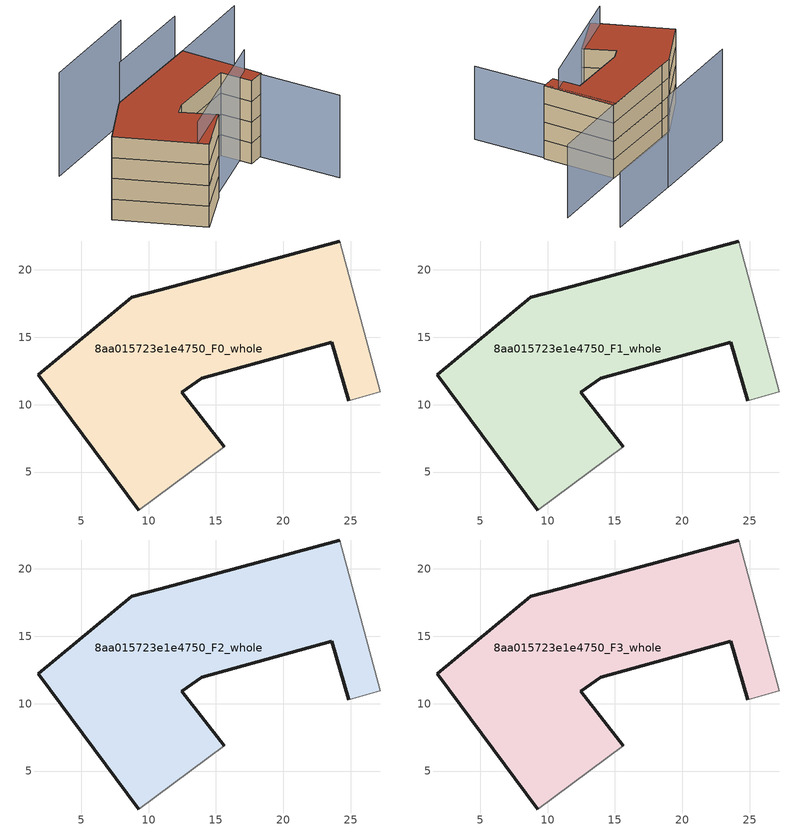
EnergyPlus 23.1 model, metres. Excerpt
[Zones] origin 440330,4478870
8aa015723e1e4750_F0_whole
 floor ground (EU_floor_Construction): 24.17,22.13 27.19,10.94 24.84,10.3 23.58,14.64 13.93,11.95 12.48,10.9 15.61,6.87 9.28,2.19 1.82,12.22 8.78,17.96 10.91,18.53 z0
 wall outside (EU_wall_Construction): 15.61,6.87 12.48,10.9 13.93,11.95 23.58,14.64 24.84,10.3 / 24.17,22.13 10.91,18.53 8.78,17.96 1.82,12.22 9.28,2.19 z0:3
 wall adiabatic (EU_wall_Construction): 24.84,10.3 27.19,10.94 24.17,22.13 / 9.28,2.19 15.61,6.87 z0:3
8aa015723e1e4750_F1_whole
 floor to 8aa015723e1e4750_F0_whole (EU_floor_Construction): 24.17,22.13 27.19,10.94 24.84,10.3 23.58,14.64 13.93,11.95 12.48,10.9 15.61,6.87 9.28,2.19 1.82,12.22 8.78,17.96 10.91,18.53 z3
 wall outside (EU_wall_Construction): 15.61,6.87 12.48,10.9 13.93,11.95 23.58,14.64 24.84,10.3 / 24.17,22.13 10.91,18.53 8.78,17.96 1.82,12.22 9.28,2.19 z3:6
 wall adiabatic (EU_wall_Construction): 24.84,10.3 27.19,10.94 24.17,22.13 / 9.28,2.19 15.61,6.87 z3:6
8aa015723e1e4750_F2_whole
 floor to 8aa015723e1e4750_F1_whole (EU_floor_Construction): 24.17,22.13 27.19,10.94 24.84,10.3 23.58,14.64 13.93,11.95 12.48,10.9 15.61,6.87 9.28,2.19 1.82,12.22 8.78,17.96 10.91,18.53 z6
 wall outside (EU_wall_Construction): 15.61,6.87 12.48,10.9 13.93,11.95 23.58,14.64 24.84,10.3 / 24.17,22.13 10.91,18.53 8.78,17.96 1.82,12.22 9.28,2.19 z6:9
 wall adiabatic (EU_wall_Construction): 24.84,10.3 27.19,10.94 24.17,22.13 / 9.28,2.19 15.61,6.87 z6:9
8aa015723e1e4750_F3_whole
 floor to 8aa015723e1e4750_F2_whole (EU_floor_Construction): 24.17,22.13 27.19,10.94 24.84,10.3 23.58,14.64 13.93,11.95 12.48,10.9 15.61,6.87 9.28,2.19 1.82,12.22 8.78,17.96 10.91,18.53 z9
 wall outside (EU_wall_Construction): 15.61,6.87 12.48,10.9 13.93,11.95 23.58,14.64 24.84,10.3 / 24.17,22.13 10.91,18.53 8.78,17.96 1.82,12.22 9.28,2.19 z9:12
 wall adiabatic (EU_wall_Construction): 24.84,10.3 27.19,10.94 24.17,22.13 / 9.28,2.19 15.61,6.87 z9:12
 roof outside (EU_roof_Construction): 24.84,10.3 27.19,10.94 24.17,22.13 10.91,18.53 8.78,17.96 1.82,12.22 9.28,2.19 15.61,6.87 12.48,10.9 13.93,11.95 23.58,14.64 z12
shading: 8.58,3.49 26.13,12.91 / 20.43,29.53 5.13,25.1 z0:15; 30.2,-0.21 23.66,21.98 / 23.66,21.98 37.22,25.98 z0:12; 33.76,33.23 20.09,29.43 z0:9
[Building]
EU S2 Campaign: North Axis=0; Terrain=City; Solar Distribution=FullExterior
[Site:Location]
Madrid: Latitude=40.5; Longitude=-3.5; Time Zone=1; Elevation=609
[SizingPeriod:WeatherFileDays]
AnnualSizingPeriod: Begin Month=1; Begin Day of Month=1; End Month=12; End Day of Month=31; Day of Week for Start Day=Monday; Use Weather File Daylight Saving Period=No; Use Weather File Rain and Snow Indicators=No
[MATERIAL]
EU_InternalMass_Material: Roughness=MediumRough; Thickness=0.1; Conductivity=1; Density=1800; Specific Heat=900; Thermal Absorptance=0.9; Solar Absorptance=0.7; Visible Absorptance=0.7
[MATERIAL:NOMASS] Roughness=MediumRough; Thermal Absorptance=0.9; Solar Absorptance=0.7; Visible Absorptance=0.7
Name | Thermal Resistance
EU_wall_NoMass | 0.459673
EU_roof_NoMass | 0.495815
EU_floor_NoMass | 0.788942
[CONSTRUCTION]
EU_wall_Construction: EU_wall_NoMass
EU_roof_Construction: EU_roof_NoMass
EU_floor_Construction: EU_floor_NoMass
EU_InternalMass_Construction: EU_InternalMass_Material
[ZONE] Type=1; Multiplier=1; Ceiling Height=autocalculate; Floor Area=autocalculate; Part of Total Floor Area=Yes
Name | Volume
8aa015723e1e4750_F0_whole | 669.585
8aa015723e1e4750_F1_whole; 8aa015723e1e4750_F2_whole; 8aa015723e1e4750_F3_whole | 669.584
[INTERNALMASS] Construction=EU_InternalMass_Construction; Surface Area=223.195
Name | Zone or ZoneList
8aa015723e1e4750_F0_whole_EU_InternalMass | 8aa015723e1e4750_F0_whole
8aa015723e1e4750_F1_whole_EU_InternalMass | 8aa015723e1e4750_F1_whole
8aa015723e1e4750_F2_whole_EU_InternalMass | 8aa015723e1e4750_F2_whole
8aa015723e1e4750_F3_whole_EU_InternalMass | 8aa015723e1e4750_F3_whole
[OTHEREQUIPMENT] Fuel Type=Electricity; Design Level Calculation Method=Watts/Area; Power per Zone Floor Area=1; Fraction Latent=0; Fraction Radiant=0; Fraction Lost=0; Carbon Dioxide Generation Rate=0; EndUse Subcategory=EU_Step8_InternalGains
Name | Zone or ZoneList or Space or SpaceList | Schedule
EU_Step8_InternalGain_8aa015723e1e4750_F0_whole_f000 | 8aa015723e1e4750_F0_whole | EU_Step8_GainSchedule_8aa015723e1e4750_F0_whole_f000
EU_Step8_InternalGain_8aa015723e1e4750_F1_whole_f000 | 8aa015723e1e4750_F1_whole | EU_Step8_GainSchedule_8aa015723e1e4750_F1_whole_f000
EU_Step8_InternalGain_8aa015723e1e4750_F2_whole_f000 | 8aa015723e1e4750_F2_whole | EU_Step8_GainSchedule_8aa015723e1e4750_F2_whole_f000
EU_Step8_InternalGain_8aa015723e1e4750_F3_whole_f000 | 8aa015723e1e4750_F3_whole | EU_Step8_GainSchedule_8aa015723e1e4750_F3_whole_f000
[ZONEVENTILATION:DESIGNFLOWRATE] Schedule=EU_AlwaysOn; Design Flow Rate Calculation Method=AirChanges/Hour; Air Changes per Hour=0.719161; Ventilation Type=Natural; Fan Pressure Rise=0; Fan Total Efficiency=1; Constant Term Coefficient=1; Temperature Term Coefficient=0; Velocity Term Coefficient=0; Velocity Squared Term Coefficient=0; Minimum Indoor Temperature=-100; Maximum Indoor Temperature=100; Delta Temperature=-100; Minimum Outdoor Temperature=-100; Maximum Outdoor Temperature=100; Maximum Wind Speed=40
Name | Zone or ZoneList or Space or SpaceList
EU_ConstantAir_8aa015723e1e4750_F0_whole | 8aa015723e1e4750_F0_whole
EU_ConstantAir_8aa015723e1e4750_F1_whole | 8aa015723e1e4750_F1_whole
EU_ConstantAir_8aa015723e1e4750_F2_whole | 8aa015723e1e4750_F2_whole
EU_ConstantAir_8aa015723e1e4750_F3_whole | 8aa015723e1e4750_F3_whole
[HVACTEMPLATE:THERMOSTAT] Constant Heating Setpoint=20; Constant Cooling Setpoint=50
EU_HeatOnly_8aa015723e1e4750_F0_whole; EU_HeatOnly_8aa015723e1e4750_F1_whole; EU_HeatOnly_8aa015723e1e4750_F2_whole; EU_HeatOnly_8aa015723e1e4750_F3_whole
[HVACTEMPLATE:ZONE:IDEALLOADSAIRSYSTEM] System Availability Schedule=EU_AlwaysOn; Maximum Heating Supply Air Temperature=50; Minimum Cooling Supply Air Temperature=13; Maximum Heating Supply Air Humidity Ratio=0.0156; Minimum Cooling Supply Air Humidity Ratio=0.0077; Heating Limit=NoLimit; Cooling Limit=NoLimit; Heating Availability Schedule=EU_AlwaysOn; Cooling Availability Schedule=EU_CoolingOff; Dehumidification Control Type=ConstantSensibleHeatRatio; Cooling Sensible Heat Ratio=0.7; Dehumidification Setpoint=60; Humidification Control Type=None; Humidification Setpoint=30; Outdoor Air Method=None; Outdoor Air Flow Rate per Person=0.00944; Outdoor Air Flow Rate per Zone Floor Area=0; Outdoor Air Flow Rate per Zone=0; Demand Controlled Ventilation Type=None; Outdoor Air Economizer Type=NoEconomizer; Heat Recovery Type=None; Sensible Heat Recovery Effectiveness=0.7; Latent Heat Recovery Effectiveness=0.65
Name | Template Thermostat
8aa015723e1e4750_F0_whole | EU_HeatOnly_8aa015723e1e4750_F0_whole
8aa015723e1e4750_F1_whole | EU_HeatOnly_8aa015723e1e4750_F1_whole
8aa015723e1e4750_F2_whole | EU_HeatOnly_8aa015723e1e4750_F2_whole
8aa015723e1e4750_F3_whole | EU_HeatOnly_8aa015723e1e4750_F3_whole
[SIZING:ZONE] Zone Cooling Design Supply Air Temperature Input Method=SupplyAirTemperature; Zone Cooling Design Supply Air Temperature=13; Zone Heating Design Supply Air Temperature Input Method=SupplyAirTemperature; Zone Heating Design Supply Air Temperature=50; Zone Cooling Design Supply Air Humidity Ratio=0.008; Zone Heating Design Supply Air Humidity Ratio=0.008; Cooling Design Air Flow Method=DesignDay; Cooling Design Air Flow Rate=0; Cooling Minimum Air Flow per Zone Floor Area=0.000762; Cooling Minimum Air Flow=0; Cooling Minimum Air Flow Fraction=0.2; Heating Design Air Flow Method=DesignDay; Heating Design Air Flow Rate=0; Heating Maximum Air Flow per Zone Floor Area=0.002032; Heating Maximum Air Flow=0.141576; Heating Maximum Air Flow Fraction=0.3; Account for Dedicated Outdoor Air System=No; Dedicated Outdoor Air System Control Strategy=NeutralSupplyAir; Dedicated Outdoor Air Low Setpoint Temperature for Design=autosize; Dedicated Outdoor Air High Setpoint Temperature for Design=autosize; Zone Load Sizing Method=Sensible Load Only No Latent Load; Zone Latent Cooling Design Supply Air Humidity Ratio Input Method=HumidityRatioDifference; Zone Cooling Design Supply Air Humidity Ratio Difference=0.005; Zone Latent Heating Design Supply Air Humidity Ratio Input Method=HumidityRatioDifference; Zone Humidification Design Supply Air Humidity Ratio Difference=0.005
8aa015723e1e4750_F0_whole; 8aa015723e1e4750_F1_whole; 8aa015723e1e4750_F2_whole; 8aa015723e1e4750_F3_whole
[SCHEDULE:CONSTANT]
Name | Hourly Value
EU_AlwaysOn | 1
EU_CoolingOff | 0
[SCHEDULE:FILE] Column Number=1; Rows to Skip at Top=0; Number of Hours of Data=8760; Column Separator=Comma; Interpolate to Timestep=No; Minutes per Item=60; Adjust Schedule for Daylight Savings=Yes
Name | File
EU_Step8_GainSchedule_8aa015723e1e4750_F0_whole_f000 | ../../schedules/8aa015723e1e4750/8aa015723e1e4750_F0_whole_f000_gain.csv
EU_Step8_GainSchedule_8aa015723e1e4750_F1_whole_f000 | ../../schedules/8aa015723e1e4750/8aa015723e1e4750_F1_whole_f000_gain.csv
EU_Step8_GainSchedule_8aa015723e1e4750_F2_whole_f000 | ../../schedules/8aa015723e1e4750/8aa015723e1e4750_F2_whole_f000_gain.csv
EU_Step8_GainSchedule_8aa015723e1e4750_F3_whole_f000 | ../../schedules/8aa015723e1e4750/8aa015723e1e4750_F3_whole_f000_gain.csv
